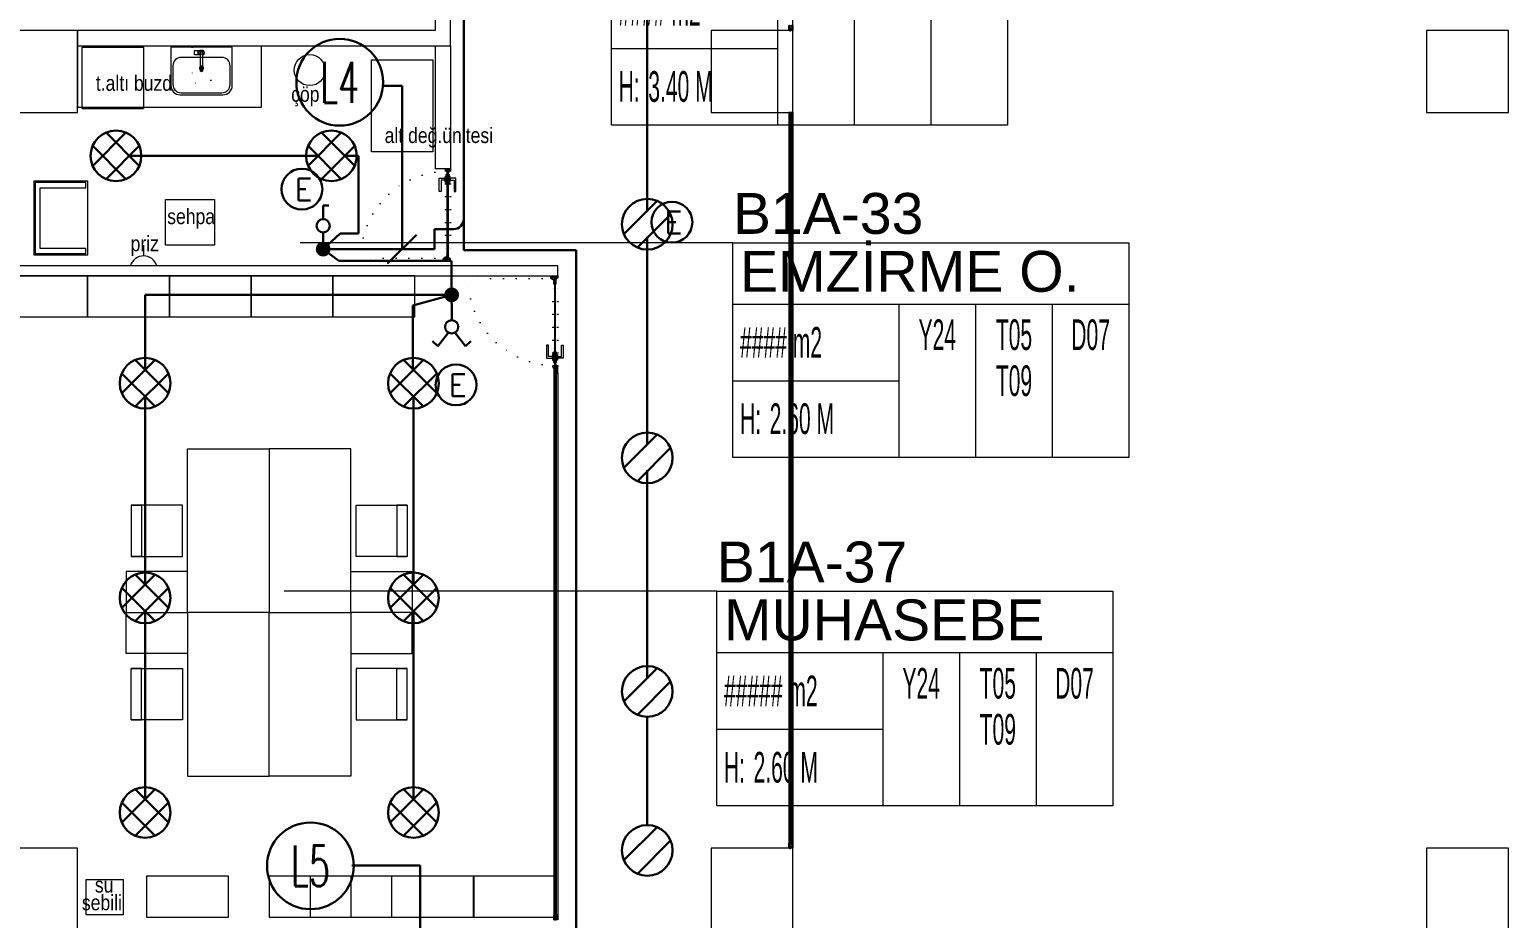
# Model space of a CAD drawing. Header units: metres. Extents: x -13316 to 152404, y -3899 to 30226.
# Drawn here: x 85213 to 86660, y 1931 to 2801 of the extents above; entities that cross this region are included whole.
import ezdxf
from ezdxf.enums import TextEntityAlignment as Align

# ---------------------------------------------------------------- set-up
doc = ezdxf.new("R2010")
doc.units = ezdxf.units.M
doc.header["$LTSCALE"] = 100
doc.header["$MEASUREMENT"] = 0
doc.header["$PDMODE"] = 1
for name, pattern in [('DASHDOT', [1, 0.5, -0.25, 0, -0.25]), ('DOT2', [0.125, 0, -0.125]), ('DOT5', [0.75, 0, -0.75])]:
    doc.linetypes.add(name, pattern=pattern)
doc.layers.get('0').update_dxf_attribs({"color": 9, "lineweight": 9})
for name, color, linetype, lineweight in [('0 @ 1', 9, 'Continuous', 9), ('00', 9, 'Continuous', 9), ('01', 9, 'Continuous', 9), ('05', 9, 'Continuous', 9), ('06C', 9, 'Continuous', 9), ('06D', 9, 'Continuous', 9), ('07K', 9, 'Continuous', 9), ('10', 9, 'Continuous', 9), ('15', 9, 'Continuous', 9), ('20', 9, 'DOT2', 9), ('21_mahal200', 9, 'Continuous', 9), ('E-2x18W GÖMME PL COMPACT FLUORESAN ARMATÜR', 7, 'Continuous', 30), ('E-2x26W GÖMME PL COMPACT FLUORESAN ARMATÜR', 7, 'Continuous', 30), ('E-ACİL AYDINLATMA KİTİ', 7, 'Continuous', 30), ('E-ANAHTAR', 7, 'Continuous', 30), ('E-KABLO', 7, 'Continuous', 30), ('E-KOMÜTATÖR ANAHTAR', 7, 'Continuous', 30), ('E-LINYE', 7, 'Continuous', 30)]:
    doc.layers.add(name, color=color, linetype=linetype, lineweight=lineweight)
doc.styles.add('Arial', font='arial.ttf', dxfattribs={"height": 2.5})
doc.styles.add('E-YAZI', font='txttw.shx')
doc.styles.add('MuuM_TEXT-STANDART', font='ARIALN.TTF')
pattern_1 = [(225, (-604.72494, -2171.82614), (-0.0883883476, 0.0883883476), []), (135, (-604.72494, -2171.82614), (0.0883883476, 0.0883883476), [])]

# ---------------------------------------------------------------- blocks, each defined once
blk = doc.blocks.new('100_2x18W GÖMME PL COMPACT FLUORESAN ARMATÜR')
at = {"layer": 'E-2x18W GÖMME PL COMPACT FLUORESAN ARMATÜR', "color": 7}
for p, q in [((-1.426, -0.605), (0.605, 1.426)), ((-0.605, -1.426), (1.426, 0.605))]:
    blk.add_line(p, q, dxfattribs=at)
at = {"layer": 'E-2x18W GÖMME PL COMPACT FLUORESAN ARMATÜR', "color": 4}
blk.add_circle((0, 0), 1.549, dxfattribs=at)
blk = doc.blocks.new('100_2x26W GÖMME PL COMPACT FLUORESAN ARMATÜR')
at = {"layer": 'E-2x26W GÖMME PL COMPACT FLUORESAN ARMATÜR', "color": 7}
for p, q in [((-1.426, -0.605), (0.605, 1.426)), ((-0.605, 1.426), (1.426, -0.605)), ((-1.426, 0.605), (0.605, -1.426)), ((-0.605, -1.426), (1.426, 0.605))]:
    blk.add_line(p, q, dxfattribs=at)
at = {"layer": 'E-2x26W GÖMME PL COMPACT FLUORESAN ARMATÜR', "color": 4}
blk.add_circle((0, 0), 1.549, dxfattribs=at)
blk = doc.blocks.new('100_ACİL AYDINLATMA KİTİ')
at = {"layer": 'E-ACİL AYDINLATMA KİTİ', "color": 3}
blk.add_circle((0, 0), 1.251, dxfattribs=at)
at = {"layer": 'E-ACİL AYDINLATMA KİTİ', "color": 3, "style": 'E-YAZI'}
blk.add_text('E', height=1.34, dxfattribs=at).set_placement((-0.448, -0.694))
blk = doc.blocks.new('100_KOMÜTATÖR ANAHTAR')
at = {"layer": 'E-KOMÜTATÖR ANAHTAR', "color": 4}
for p, q in [((-1.7, 5.22), (-2.33, 4.62)), ((-0.37, 3.56), (-1.7, 5.22)), ((0.37, 3.56), (1.7, 5.22)), ((1.7, 5.22), (2.33, 4.62)), ((0, 2.05), (0, 0))]:
    blk.add_line(p, q, dxfattribs=at)
blk.add_circle((0, 2.86), 0.81, dxfattribs=at)
blk = doc.blocks.new('100_ANAHTAR')
at = {"layer": 'E-ANAHTAR', "color": 4}
for p, q in [((0, 5.35), (-0.71, 5.35)), ((0, 3.67), (0, 5.35)), ((0, 2.05), (0, 0))]:
    blk.add_line(p, q, dxfattribs=at)
blk.add_circle((0, 2.86), 0.81, dxfattribs=at)
blk = doc.blocks.new('p-kolon_80x80')
blk.add_lwpolyline([(-40, -40), (40, -40), (40, 40), (-40, 40)], close=True)
blk = doc.blocks.new('1.Bod.Ara.Sitatik Elk')
at = {"layer": '01'}
for p in [(900, -6190), (1600, -6190), (2300, -6190), (900, -6990), (1600, -6990), (2300, -6990)]:
    blk.add_blockref('p-kolon_80x80', p, dxfattribs=at)
blk = doc.blocks.new('0_roomno2')
blk.add_lwpolyline([(19.375, -10.5), (0, -10.5), (0, 0), (19.375, 0)], close=True)
for points in [[(0, -3), (19.375, -3)], [(8.125, -3), (8.125, -10.5)], [(11.875, -3), (11.875, -10.5)], [(15.625, -3), (15.625, -10.5)], [(0, -6.75), (8.125, -6.75)]]:
    blk.add_lwpolyline(points)
at = {"style": 'MuuM_TEXT-STANDART', "width": 0.6}
blk.add_text('H:', height=1.5, dxfattribs=at).set_placement((0.35, -8.608), align=Align.MIDDLE_LEFT)
at = {"style": 'Arial'}
blk.add_attdef('ODANO', (0, 1.17), '', height=2, dxfattribs=at)
blk.add_attdef('MEKANADI', text='', height=2, dxfattribs=at).set_placement((0.35, -3), align=Align.BOTTOM_LEFT)
at = {"style": 'MuuM_TEXT-STANDART', "width": 0.6}
for tag, p in [('M2', (0.35, -4.875)), ('TEMIZTAVANYUKSEKLIGI', (1.8, -8.608))]:
    blk.add_attdef(tag, text='', height=1.5, dxfattribs=at).set_placement(p, align=Align.MIDDLE_LEFT)
for tag, p in [('YER01', (10, -4.5)), ('TAVAN01', (13.75, -4.5)), ('DUVAR01', (17.5, -4.5)), ('YER02', (10, -6.75)), ('TAVAN02', (13.75, -6.75)), ('DUVAR02', (17.5, -6.75)), ('YER03', (10, -9)), ('TAVAN03', (13.75, -9)), ('DUVAR03', (17.5, -9))]:
    blk.add_attdef(tag, text='', height=1.5, dxfattribs=at).set_placement(p, align=Align.MIDDLE_CENTER)
blk = doc.blocks.new('p-sandalye-03')
for points in [[(-5, -25.1), (-5, 24.9), (-55, 24.9), (-55, -25.1), (-5, -25.1)], [(-55, 24.9), (-45, 24.9), (-45, -25.1), (-55, -25.1)]]:
    blk.add_lwpolyline(points)
blk.add_point((0, -0.1))
blk = doc.blocks.new('m-calisma unitesi 02')
at = {"ltscale": 0.5}
blk.add_lwpolyline([(-160, 140), (-160, 80), (-120, 80), (-120, 140)], close=True, dxfattribs=at)
blk.add_lwpolyline([(0, 80), (0, 0), (-160, 0), (-160, 80)], close=True)
at = {"linetype": 'DOT5'}
blk.add_lwpolyline([(-160, 80), (-160, 80)], dxfattribs=at)
at = {"rotation": 270}
blk.add_blockref('p-sandalye-03', (-80, 80), dxfattribs=at)
blk = doc.blocks.new('A$C6B6E2180')
for points in [[(-2.4, 0), (2.4, 0)], [(0, 2.7), (0, -2.7)]]:
    blk.add_lwpolyline(points)
for radius in [2, 1]:
    blk.add_circle((0, 0), radius)
blk = doc.blocks.new('p-batarya uno')
at = {"linetype": 'Continuous', "elevation": 5.3}
blk.add_lwpolyline([(1959.7, 13727.4), (1962.7, 13727.4), (1962.8, 13727.5), (1962.9, 13727.6), (1962.9, 13729.5), (1962.9, 13731.5), (1962.8, 13731.6), (1962.7, 13731.6), (1959.7, 13731.6), (1959.7, 13731.6), (1959.6, 13731.5), (1959.4, 13731.5), (1959.3, 13731.5), (1959.2, 13731.6), (1957.8, 13731.6), (1957.5, 13731.9), (1956.8, 13732.1), (1956.4, 13732.2), (1956.1, 13732.2), (1955.5, 13732.1), (1954.8, 13731.9), (1954.2, 13731.4), (1953.8, 13730.9), (1953.5, 13730.2), (1953.4, 13729.5), (1953.5, 13728.9), (1953.8, 13728.2), (1954.2, 13727.6), (1954.8, 13727.2), (1955, 13727.1), (1955, 13712.1), (1955.1, 13711.8), (1955.2, 13711.6), (1955.4, 13711.4), (1955.6, 13711.2), (1955.9, 13711.1), (1956.1, 13711), (1956.4, 13711.1), (1956.7, 13711.2), (1956.9, 13711.4), (1957.1, 13711.6), (1957.2, 13711.8), (1957.2, 13712.1), (1957.2, 13712.3), (1957.2, 13712.4), (1957.2, 13712.7), (1957.2, 13713), (1957.2, 13713.5), (1957.2, 13714.1), (1957.2, 13727.1), (1957.5, 13727.2), (1957.8, 13727.4), (1959.2, 13727.4), (1959.3, 13727.5), (1959.4, 13727.5), (1959.6, 13727.6), (1959.7, 13727.5), (1959.7, 13727.5)], close=True, dxfattribs=at)
at = {"linetype": 'Continuous'}
blk.add_lwpolyline([(1955, 13727.1), (1955, 13729.6), (1955.1, 13729.8), (1955.2, 13730.1), (1955.4, 13730.3), (1955.6, 13730.5), (1955.9, 13730.6), (1956.1, 13730.6), (1956.4, 13730.6), (1956.7, 13730.5), (1956.9, 13730.3), (1957.1, 13730.1), (1957.2, 13729.8), (1957.2, 13729.6), (1957.2, 13729.3), (1957.2, 13728.9), (1957.2, 13727.1)], dxfattribs=at)
at = {"linetype": 'Continuous', "elevation": 5.3}
for points in [[(1959.2, 13731.6), (1959.2, 13727.4)], [(1959.3, 13727.5), (1959.3, 13731.5)], [(1959.4, 13731.6), (1959.4, 13727.5)], [(1959.7, 13731.6), (1959.7, 13731.6), (1959.7, 13731.4), (1959.8, 13731.4), (1959.8, 13731.3), (1959.8, 13731), (1959.8, 13730.6), (1959.8, 13730.1), (1959.8, 13729.5), (1959.8, 13729.1), (1959.8, 13728.5), (1959.8, 13728.2), (1959.8, 13728.1), (1959.8, 13727.8), (1959.8, 13727.7), (1959.7, 13727.6), (1959.7, 13727.6), (1959.7, 13727.5), (1959.7, 13727.5)]]:
    blk.add_lwpolyline(points, dxfattribs=at)
at = {"linetype": 'Continuous'}
blk.add_arc((1956.1, 13729.5), 2.25, 299.2676, 240.7324, dxfattribs=at)
blk = doc.blocks.new('shift lavabo plan-60cm')
at = {"ltscale": 2}
for points in [[(0, 0), (60, 0), (60, -37.5, -0.414214), (51, -46.5), (9, -46.5, -0.414214), (0, -37.5)], [(10, -10), (50, -10, -0.414214), (58, -18), (58, -36.5, -0.414214), (50, -44.5), (10, -44.5, -0.414214), (2, -36.5), (2, -18, -0.414214)]]:
    blk.add_lwpolyline(points, format="xyb", close=True, dxfattribs=at)
at = {"layer": '20', "linetype": 'DOT2', "ltscale": 2}
blk.add_lwpolyline([(21, 0), (39, 0), (39, -32.2, -0.414214), (36, -35.2), (24, -35.2, -0.414214), (21, -32.2)], format="xyb", close=True, dxfattribs=at)
blk.add_blockref('p-batarya uno', (-1926.1, -13734.9))
at = {"ltscale": 2}
blk.add_blockref('A$C6B6E2180', (30, -20.5), dxfattribs=at)
blk = doc.blocks.new('p-bebek bakım masası')
at = {"layer": '05'}
blk.add_lwpolyline([(-36, -53), (-36, 0), (36, 0), (36, -53), (-36, -53)], dxfattribs=at)
at = {"layer": '05', "elevation": 0}
for points in [[(-34.5, -51), (-34.5, -1.3), (34.8, -1.3), (34.8, -51), (29.8, -51), (29.8, -6.3)], [(-29.5, -6.3), (-29.5, -51), (-34.5, -51)], [(29.8, -6.3), (-29.5, -6.3)]]:
    blk.add_lwpolyline(points, dxfattribs=at)
blk = doc.blocks.new('g-kapı kolu-p')
for points in [[(-5, 0.5), (5, 0.5), (5, 1.5), (-5, 1.5)], [(-2.7, 1.5), (2.7, 1.5), (2.7, 2.4), (-2.7, 2.4)], [(-5, -1.5), (5, -1.5), (5, -0.5), (-5, -0.5)], [(-2.7, -1.5), (2.7, -1.5), (2.7, -2.4), (-2.7, -2.4)]]:
    blk.add_lwpolyline(points, close=True)
for points in [[(11.8, 8.2), (-1, 8.2), (-1, 2.4), (0.9, 2.4), (0.9, 6.3), (11.8, 6.3), (11.8, 8.2)], [(11.8, -8.2), (-1, -8.2), (-1, -2.4), (0.9, -2.4), (0.9, -6.3), (11.8, -6.3), (11.8, -8.2)]]:
    blk.add_lwpolyline(points)
blk = doc.blocks.new('k-cambölme-kapı-p')
at = {"layer": '10'}
h = blk.add_hatch(dxfattribs=at)
h.set_pattern_fill('NET', color=256, angle=135, style=0)
h.set_pattern_definition([(135, (3753.7029, 560.85184), (-0.0883883476, -0.0883883476), []), (225, (3753.7029, 560.85184), (0.0883883476, -0.0883883476), [])])
h.paths.add_polyline_path([(2.1, -0.1), (2.1, 0), (2.1, 0), (2, 0.1), (2, 0.1), (2, 0.1), (2, 0.1), (2, -0.3), (1.9, -0.3), (1.9, -0.4), (1.9, -0.5), (1.7, -0.5), (1.8, -0.3), (1.7, -0.3), (1.5, -0.5), (1.4, -0.5), (1.6, -0.3), (1.6, -0.3), (1.5, -0.3), (1.3, -0.4), (1.3, -0.4), (1.3, -0.5), (1.3, -0.5), (1.3, -0.6), (1.3, -0.3), (1.3, -0.3), (1.2, -0.3), (1.2, -0.5), (1.2, -0.6), (1.2, -0.6), (1.3, -0.6), (3.5, -0.6), (3.5, -0.6), (3.4, -0.4), (3.4, -0.3), (3.4, -0.2), (3.4, -0.2), (3.4, -0.2), (2.7, -0.2), (2.7, -0.2), (2.9, -0.2, -1), (2.9, -0.2)])
h.paths.add_polyline_path([(2, -0.2), (2.1, -0.2), (2.1, -0.2), (2.1, -0.2), (2.1, -0.3), (2.9, -0.3), (2.9, -0.3), (2.6, -0.3), (2.5, -0.3), (2.5, -0.3), (2.5, -0.3), (2.5, -0.3), (2.5, -0.3), (2.4, -0.3), (2.4, -0.3), (2.1, -0.3), (2, -0.1), (2, -0.1), (2, -0.1)], flags=16)
h.paths.add_polyline_path([(2.4, -0.3), (2.5, -0.5), (2.1, -0.5), (2.1, -0.3)], flags=16)
h.paths.add_polyline_path([(2.6, -0.3), (2.9, -0.3), (2.9, -0.3), (3.3, -0.3, 0.166992), (3.3, -0.5), (2.7, -0.5), (2.6, -0.4)], flags=16)
h.paths.add_polyline_path([(3, -0.2), (3, -0.2), (3.3, -0.2, 0.10606), (3.3, -0.3), (3, -0.3)], flags=16)
h = blk.add_hatch(dxfattribs=at)
h.set_pattern_fill('NET', color=256, angle=135, style=0)
h.set_pattern_definition([(45, (474.94443, 2280.71206), (0.0883883476, -0.0883883476), []), (315, (474.94443, 2280.71206), (-0.0883883476, -0.0883883476), [])])
h.paths.add_polyline_path([(87.3, -0.2), (87.3, -0.2), (87.1, -0.2, 1), (87.1, -0.2), (87.9, -0.2), (87.9, 0), (87.9, 0), (88, 0.1), (88, 0.1), (88, 0.1), (88, -0.3), (88.1, -0.3), (88.1, -0.4), (88.1, -0.5), (88.3, -0.5), (88.2, -0.3), (88.3, -0.3), (88.5, -0.5), (88.6, -0.5), (88.4, -0.3), (88.4, -0.3), (88.5, -0.3), (88.7, -0.4), (88.7, -0.4), (88.7, -0.5), (88.7, -0.5), (88.7, -0.6), (88.7, -0.3), (88.7, -0.3), (88.8, -0.3), (88.8, -0.5), (88.8, -0.6), (88.8, -0.6), (88.7, -0.6), (86.5, -0.6), (86.5, -0.6), (86.6, -0.4), (86.6, -0.3), (86.6, -0.2), (86.6, -0.2), (86.6, -0.2)])
h.paths.add_polyline_path([(87.3, -0.5), (87.4, -0.4), (87.4, -0.3), (87.1, -0.3), (87.1, -0.3), (87, -0.3), (87, -0.3), (87, -0.2), (87, -0.2), (86.7, -0.2, -0.292264), (86.7, -0.5)], flags=16)
h.paths.add_polyline_path([(87.5, -0.5), (87.6, -0.5), (87.5, -0.4)], flags=16)
h.paths.add_polyline_path([(87.6, -0.4), (87.7, -0.5), (87.9, -0.5), (87.9, -0.3), (87.6, -0.3)], flags=16)
h.paths.add_polyline_path([(87.6, -0.5), (87.7, -0.6), (87.7, -0.5)], flags=16)
for points in [[(2, -0.3), (2, 2.1), (2.1, 2.1), (2.1, 2.3, 0.414214), (1.9, 2.4), (0.1, 2.4, 0.414214), (0, 2.4), (0, -2.4, 0.414214), (0.1, -2.4), (2.1, -2.4), (2.1, -2.3), (2.1, -2.2), (2.1, -2.2), (2.1, -2.2), (2.1, -2.2), (2.1, -2.2), (2.1, -0.9)], [(88, -0.3), (88, 2.1), (87.9, 2.1), (87.9, 2.3, -0.414214), (88.1, 2.4), (89.9, 2.4, -0.414214), (90, 2.4), (90, -2.4, -0.414214), (89.9, -2.4), (87.9, -2.4), (87.9, -2.3), (87.9, -2.2), (87.9, -2.2), (87.9, -2.2), (87.9, -2.2), (87.9, -2.2), (87.9, -0.9)], [(1.5, -0.3), (1.3, -0.4), (1.3, -0.4), (1.3, -0.5), (1.3, -0.5), (1.3, -0.6), (1.3, -0.3), (1.3, -0.3), (1.2, -0.3), (1.2, -0.5), (1.2, -0.6), (1.2, -0.6), (1.3, -0.6), (3.5, -0.6), (3.5, -0.6), (3.4, -0.4), (3.4, -0.3), (3.4, -0.2), (3.4, -0.2), (3.4, -0.2), (2.7, -0.2), (2.7, -0.2), (2.9, -0.2, -1), (2.9, -0.2, -1)], [(88.5, -0.3), (88.7, -0.4), (88.7, -0.4), (88.7, -0.5), (88.7, -0.5), (88.7, -0.6), (88.7, -0.3), (88.7, -0.3), (88.8, -0.3), (88.8, -0.5), (88.8, -0.6), (88.8, -0.6), (88.7, -0.6), (86.5, -0.6), (86.5, -0.6), (86.6, -0.4), (86.6, -0.3), (86.6, -0.2), (86.6, -0.2), (86.6, -0.2), (87.3, -0.2), (87.3, -0.2), (87.1, -0.2, 1), (87.1, -0.2, 1)], [(86.7, -0.5), (87.3, -0.5), (87.4, -0.4), (87.4, -0.3), (87.1, -0.3), (87.1, -0.3), (87, -0.3), (87, -0.3), (87, -0.2), (87, -0.2), (86.7, -0.2, 1)]]:
    blk.add_lwpolyline(points, format="xyb", dxfattribs=at)
at = {"layer": '10', "linetype": 'DASHDOT', "ltscale": 0.05}
for points in [[(3.2, 3.6), (0.2, 3.6)], [(1.7, 2.1), (1.7, 4.9)], [(6.1, 1.4), (6.1, -0.5)]]:
    blk.add_lwpolyline(points, dxfattribs=at)
at = {"layer": '10'}
for points in [[(1.8, 2.3), (0.2, 2.3), (0.2, 2), (0.4, 2), (0.4, 1.9), (0.2, 1.9), (0.2, 1.2), (0.4, 1.2), (0.4, -0.4), (0.2, -0.4), (0.2, -1.2), (0.4, -1.2), (0.4, -1.4), (0.2, -1.4), (0.2, -2.2), (1.8, -2.2), (1.8, -1.7), (1.6, -1.7), (1.6, -1.6), (1.8, -1.6), (1.8, -1.4), (1.6, -1.4), (1.6, -1.2), (1.7, -1.2), (1.7, -0.8), (1.1, -0.8), (1.1, -0.1), (1.5, -0.1), (1.5, 1.9), (1.6, 2), (1.8, 2), (1.8, 2.3)], [(0.7, 3.6), (0.7, 2.4)], [(0.7, 2.3), (0.7, -0.2), (1.1, -0.2)], [(1.1, 2.4), (1.1, 2.9)], [(1.1, -0.1), (1.1, 2.3)], [(1.5, 1.9), (1.1, 1.9)], [(1.2, 1.9), (1.2, -0.1)], [(2.9, -0.2), (2.1, -0.1), (2.1, 0), (2.1, 0), (2, 0.1), (2, 0.1), (2, 0.1), (2, 0.1)], [(3.8, 0.9), (2.6, 3.2)], [(4.1, 1.3), (2.7, 4)], [(8.1, 0.9), (8.1, 1.3), (4.1, 1.3)], [(5.3, 0.9), (5.3, -0.2)], [(5.5, 1.3), (5.8, 1), (5.8, 0.9)], [(5.6, 0.9), (5.6, -0.2)], [(6.8, 1.3), (6.5, 1), (6.5, 0.9)], [(6.7, 0.9), (6.7, -0.2)], [(7, 0.9), (7, -0.2)], [(87.1, -0.2), (87.9, -0.2), (87.9, 0), (87.9, 0), (88, 0.1), (88, 0.1), (88, 0.1)], [(88.2, 2.3), (89.8, 2.3), (89.8, 2), (89.6, 2), (89.6, 1.9), (89.8, 1.9), (89.8, 1.2), (89.6, 1.2), (89.6, -0.4), (89.8, -0.4), (89.8, -1.2), (89.6, -1.2), (89.6, -1.4), (89.8, -1.4), (89.8, -2.2), (88.2, -2.2), (88.2, -1.7), (88.4, -1.7), (88.4, -1.6), (88.2, -1.6), (88.2, -1.4), (88.4, -1.4), (88.4, -1.2), (88.3, -1.2), (88.3, -0.8), (88.9, -0.8), (88.9, -0.1), (88.5, -0.1), (88.5, 1.9), (88.4, 2), (88.2, 2), (88.2, 2.3)], [(2.1, -0.9), (3.6, -0.9), (3.6, -0.6), (1.2, -0.6), (1.2, -0.3), (2, -0.3)], [(1.6, -0.3), (1.6, -0.3), (1.4, -0.5), (1.5, -0.5), (1.7, -0.3)], [(1.8, -0.3), (1.7, -0.5), (1.9, -0.5), (1.9, -0.4), (1.9, -0.3)], [(3.3, -0.5), (2.7, -0.5), (2.6, -0.4), (2.6, -0.3), (2.9, -0.3), (2.9, -0.3)], [(3.3, -0.3), (3.3, -0.3), (2.9, -0.3)], [(3, -0.3), (3, -0.2), (3, -0.2), (3.3, -0.2)], [(3, -0.3), (3.3, -0.3), (3.3, -0.3)], [(4.1, -0.2), (4.1, -0.5), (8.1, -0.5)], [(8.1, -0.5), (8.1, -0.2)], [(87.9, -0.9), (86.4, -0.9), (86.4, -0.6), (88.8, -0.6), (88.8, -0.3), (88, -0.3)], [(87.6, -0.5), (87.5, -0.4), (87.5, -0.5), (87.6, -0.5)], [(88.2, -0.3), (88.3, -0.5), (88.1, -0.5), (88.1, -0.4), (88.1, -0.3)], [(88.4, -0.3), (88.4, -0.3), (88.6, -0.5), (88.5, -0.5), (88.3, -0.3)]]:
    blk.add_lwpolyline(points, dxfattribs=at)
for points in [[(2, -0.1), (2, -0.1), (2, -0.2), (2.1, -0.2), (2.1, -0.2), (2.1, -0.2), (2.1, -0.3), (2.9, -0.3), (2.9, -0.3), (2.6, -0.3), (2.5, -0.3), (2.5, -0.3), (2.5, -0.3), (2.5, -0.3), (2.5, -0.3), (2.4, -0.3), (2.4, -0.3), (2.1, -0.3), (2, -0.1)], [(2.1, -0.5), (2.1, -0.3), (2.4, -0.3), (2.5, -0.5), (2.5, -0.5)], [(87.9, -0.5), (87.9, -0.3), (87.6, -0.3), (87.6, -0.4), (87.7, -0.5)], [(87.6, -0.5), (87.7, -0.5), (87.7, -0.6)]]:
    blk.add_lwpolyline(points, close=True, dxfattribs=at)
blk.add_circle((1.7, 3.7), 1.02, dxfattribs=at)
for centre, start, end in [((3.6, -0.4), 148.8979, 173.1144), ((3.6, -0.4), 176.143, 214.0649), ((86.4, -0.4), 325.9351, 31.1021)]:
    blk.add_arc(centre, 0.322, start, end, dxfattribs=at)
at = {"layer": '15', "linetype": 'DOT2'}
blk.add_lwpolyline([(2.5, 0.4), (2.5, 85.4)], dxfattribs=at)
at = {"layer": '15'}
blk.add_lwpolyline([(2.6, 0.9), (87.4, 0.9), (87.5, 0.8), (87.5, -0.1), (87.4, -0.2), (2.6, -0.2), (2.6, -0.2), (2.5, -0.1), (2.5, 0.8), (2.6, 0.9)], dxfattribs=at)
at = {"layer": '15', "linetype": 'DOT2'}
blk.add_arc((2.5, 0.4), 85, 0, 90, dxfattribs=at)
at = {"layer": '20'}
for p, q in [((87.9, 2.4), (2.1, 2.4)), ((87.9, 2.1), (2.1, 2.1)), ((87.9, -2.2), (2.1, -2.2)), ((87.9, -2.4), (2.1, -2.4))]:
    blk.add_line(p, q, dxfattribs=at)
at = {"layer": '06C', "xscale": -1}
blk.add_blockref('g-kapı kolu-p', (79.6, 0.4), dxfattribs=at)
blk = doc.blocks.new('p-strahle-alüminyumdoğramaprofili')
at = {"layer": '10'}
h = blk.add_hatch(dxfattribs=at)
h.set_pattern_fill('NET', color=256, angle=315, style=0)
h.set_pattern_definition(pattern_1)
h.paths.add_polyline_path([(-4.6, 2.6), (-4.7, 2.6), (-4.7, 2.8), (-4.7, 2.8), (-4.7, 2.8), (-4.7, 2.9), (-5, 2.9), (-5, 2.8), (-4.9, 2.8), (-5, 2.6), (-5.1, 2.7), (-5.2, 2.3), (-5.1, 2.3), (-5.1, 2.3), (-5, 2.5, 0.2599), (-4.9, 2.3), (-4.7, 2.3, 0.382682)])
h.paths.add_polyline_path([(-4.9, 2.5), (-4.7, 2.5, -2.16717)], flags=16)
h = blk.add_hatch(dxfattribs=at)
h.set_pattern_fill('NET', color=256, angle=315, style=0)
h.set_pattern_definition(pattern_1)
h.paths.add_polyline_path([(-4.6, 0.9), (-4.7, 0.9), (-4.7, 0.8), (-4.7, 0.7), (-4.7, 0.7), (-4.7, 0.6), (-5, 0.6), (-5, 0.7), (-4.9, 0.7), (-5, 0.9), (-5.1, 0.9), (-5.2, 1.2), (-5.1, 1.2), (-5.1, 1.2), (-5, 1, -0.2599), (-4.9, 1.2), (-4.7, 1.2, -0.382682)])
h.paths.add_polyline_path([(-4.9, 1), (-4.7, 1, 2.16717)], flags=16)
h = blk.add_hatch(dxfattribs=at)
h.set_pattern_fill('NET', color=256, angle=315, style=0)
h.set_pattern_definition([(225, (-608.45214, -2173.53612), (-0.0883883476, 0.0883883476), []), (135, (-608.45214, -2173.53612), (0.0883883476, 0.0883883476), [])])
h.paths.add_polyline_path([(-3.5, 2.3), (-3.5, 2.6), (-4.5, 2.6), (-4.5, 2.3)])
h = blk.add_hatch(dxfattribs=at)
h.set_pattern_fill('NET', color=256, angle=315, style=0)
h.set_pattern_definition([(225, (-608.45214, -2180.04526), (-0.0883883476, 0.0883883476), []), (135, (-608.45214, -2180.04526), (0.0883883476, 0.0883883476), [])])
h.paths.add_polyline_path([(-3.5, 0.9), (-3.5, 1.2), (-4.5, 1.2), (-4.5, 0.9)])
h = blk.add_hatch(dxfattribs=at)
h.set_pattern_fill('NET', color=256, angle=315, style=0)
h.set_pattern_definition([(225, (-629.50454, -2177.58922), (-0.0883883476, 0.0883883476), []), (135, (-629.50454, -2177.58922), (0.0883883476, 0.0883883476), [])])
h.paths.add_polyline_path([(0, 0.7), (0, 1.7), (-0.2, 1.7), (-0.2, 0.7)])
for points in [[(-5.1, 2.7), (-5.2, 2.3)], [(-5.1, 0.9), (-5.2, 1.2)], [(-4.9, 3.6), (-4.9, 3.2), (-4.6, 3.2), (-4.6, 2.9), (-4.5, 2.9), (-4.6, 2.6), (-4.7, 2.6), (-4.7, 2.8), (-4.7, 2.8), (-4.7, 2.8), (-4.7, 3), (-5, 3), (-5, 2.8), (-4.9, 2.8), (-5, 2.6), (-5.1, 2.7), (-5.1, 3.8), (-0.1, 3.8)], [(-5, 2.5), (-5.1, 2.3), (-5.1, 2.3)], [(-5, 1), (-5.1, 1.2), (-5.1, 1.2)], [(-4.7, 2.9), (-5, 2.9)], [(-4.7, 0.6), (-5, 0.6)], [(-2.8, 0.2), (-2.7, 0.2), (-2.7, 0), (-4.9, 0), (-4.9, 0.2), (-4.6, 0.2), (-4.6, 0.7), (-2.7, 0.7)], [(-4.5, 2.9), (-4.5, 2.9), (-4.5, 2.3)], [(-4.5, 0.9), (-4.5, 0.9), (-4.5, 1.3)], [(-3.5, 2.3), (-3.5, 2.6)], [(-3.5, 1.3), (-3.5, 0.9)], [(-2.1, 0.9), (-2.1, 2.6)], [(-0.2, 0.7), (0, 0.7), (0, 1.7)], [(-0.2, 1.7), (0, 1.7)]]:
    blk.add_lwpolyline(points, dxfattribs=at)
for points in [[(-0.2, 2.7), (-0.2, 2.2), (0, 2.2), (0, 2.1), (-0.2, 2.1), (-0.2, 0.4), (0, 0.4), (0, 0), (-0.1, 0), (-0.1, -0.2), (-5.1, -0.2), (-5.1, 0.9), (-5, 0.9), (-4.9, 0.7), (-5, 0.7), (-5, 0.3), (-4.7, 0.3), (-4.7, 0.9), (-4.6, 0.9), (-4.5, 0.9), (-1.3, 0.9), (-1.2, 1.2), (-0.9, 1.2), (-0.9, 0.6), (-0.6, 0.6), (-0.6, 2.7)], [(-2, 0.8), (-1.4, 0.8), (-1.4, 0.1), (-1.3, 0), (-1.3, 0), (-2.1, 0), (-2.1, 0.1), (-2, 0.2)]]:
    blk.add_lwpolyline(points, close=True, dxfattribs=at)
for points in [[(-0.6, 3.3), (-0.6, 3.6), (-4.9, 3.6), (-4.9, 3.6, 0.561743), (-5, 3.7, 0.595966), (-4.9, 3.6, -2.204878)], [(-4.7, 2.5), (-4.9, 2.5, 1)], [(-4.7, 1), (-4.9, 1, -1)], [(-4.6, 2.9), (-4.5, 3.4, -0.833203), (-4.2, 3.4, -0.447088)], [(-4.5, 2.6), (-1.2, 2.6, -0.414214), (-0.9, 2.2), (-0.9, 1.2)], [(-4.2, 3.4), (-4.2, 3, 0.414214), (-4.1, 2.9), (-0.8, 2.9), (-0.8, 3.6)], [(-2.7, 0.7), (-2.7, 0.3), (-2.8, 0.3, 1), (-2.8, 0.2, -1)], [(-0.1, 3.8), (-0.1, 3.6), (-0.5, 3.6), (-0.5, 3.1, -1), (-0.7, 3.1)], [(-0.7, 3.1, -0.305404), (-0.6, 3.3, -5.773092)]]:
    blk.add_lwpolyline(points, format="xyb", dxfattribs=at)
for centre, radius, start, end in [((-4.7, 2.5), 0.253, 168.6676, 234.1258), ((-4.7, 1.1), 0.253, 125.8742, 191.3324), ((-4.8, 2.4), 0.125, 139.5402, 40.4598), ((-4.8, 1.1), 0.125, 319.5402, 220.4598), ((-4.8, 2.5), 0.273, 305.9738, 36.4289), ((-4.8, 1), 0.273, 323.5711, 54.0262)]:
    blk.add_arc(centre, radius, start, end, dxfattribs=at)
blk = doc.blocks.new('*U737')
at = {"layer": '06D'}
for points in [[(5, 4), (535, 4)], [(5, 0), (535, 0)]]:
    blk.add_lwpolyline(points, dxfattribs=at)
at = {"layer": '15'}
for points in [[(2, 2.5), (538, 2.5)], [(538, 1.5), (2, 1.5)]]:
    blk.add_lwpolyline(points, dxfattribs=at)
at = {"layer": '0 @ 1', "linetype": 'Continuous', "xscale": -1}
blk.add_blockref('p-strahle-alüminyumdoğramaprofili', (-0.1, 0.2), dxfattribs=at)
at = {"layer": '0 @ 1', "linetype": 'Continuous'}
blk.add_blockref('p-strahle-alüminyumdoğramaprofili', (540.1, 0.2), dxfattribs=at)
blk = doc.blocks.new('gr-p-birim')
blk.add_lwpolyline([(-0.5, -0.5), (0.5, -0.5), (0.5, 0.5), (-0.5, 0.5)], close=True)
blk = doc.blocks.new('1.Bod.Ara.Mimari Elk')
for p, q in [((940, -6165), (940, -6225)), ((1120, -6225), (1120, -6165)), ((1287.78, -6178.5), (1287.78, -6268.5)), ((940, -6225), (1120, -6225)), ((944.59, -6226.26), (1004.59, -6226.26)), ((1004.75, -6359.79), (1004.75, -6370.45))]:
    blk.add_line(p, q)
for points in [[(944.59, -6166.26), (1004.59, -6166.26), (1004.59, -6226.26), (944.59, -6226.26)], [(1227.78, -6178.5), (1287.78, -6178.5), (1287.78, -6268.5), (1227.78, -6268.5)], [(1026.22, -6315.07), (1074.15, -6315.07), (1074.15, -6359.93), (1026.22, -6359.93)], [(948.53, -6980.61), (984.85, -6980.61), (984.85, -7015.06), (948.53, -7015.06)]]:
    blk.add_lwpolyline(points, close=True)
blk.add_circle((1167.23, -6188.66), 15.16)
blk.add_arc((1004.75, -6383.83), 13.39, 16.64493, 163.35507)
at = {"layer": '00'}
for p, q in [((1640, -6310), (1640, -5430)), ((1290, -6165), (1290, -6285.17)), ((1305, -6165), (1305, -6285.17)), ((1305, -6285.17), (1290, -6285.17))]:
    blk.add_line(p, q, dxfattribs=at)
for points in [[(1305, -6150), (1305, -6150), (1305, -6135), (1290, -6135), (1290, -6150), (940, -6150), (940, -6165), (1305, -6165), (1305, -6150), (1305, -6150)], [(860, -6230), (860, -6390), (1410, -6390), (1410, -6380), (870, -6380), (870, -6230)]]:
    blk.add_lwpolyline(points, close=True, dxfattribs=at)
at = {"layer": '06D'}
for points in [[(1636, -6235.11), (1636, -6945.02)], [(1640, -6230), (1640, -6950)], [(1640, -6235.11), (1640, -6670.1)]]:
    blk.add_lwpolyline(points, dxfattribs=at)
at = {"layer": '15'}
for points in [[(1637.5, -6945.23), (1637.5, -6232.11)], [(1638.5, -6232.11), (1638.5, -6945.23)]]:
    blk.add_lwpolyline(points, dxfattribs=at)
at = {"layer": '21_mahal200'}
for p, q in [((1581.25, -6357.5), (1158.09, -6357.5)), ((1565.48, -6698.58), (1142.32, -6698.58))]:
    blk.add_line(p, q, dxfattribs=at)
at = {"linetype": 'Continuous', "rotation": 270}
blk.add_blockref('*U737', (1406, -6480.01), dxfattribs=at)
at = {"layer": '0 @ 1', "linetype": 'Continuous', "rotation": 270}
for p in [(1636.24, -6150.11), (1636.24, -6950.11)]:
    blk.add_blockref('p-strahle-alüminyumdoğramaprofili', p, dxfattribs=at)
at = {"layer": '0 @ 1', "linetype": 'Continuous', "xscale": -1, "rotation": 270}
blk.add_blockref('p-strahle-alüminyumdoğramaprofili', (1636.24, -6230.03), dxfattribs=at)
at = {"layer": '05', "xscale": -1}
blk.add_blockref('shift lavabo plan-60cm', (1091.42, -6166.26), dxfattribs=at)
for name, p, rotation in [('p-bebek bakım masası', (897.26, -6333.24), 90), ('m-calisma unitesi 02', (1127.65, -6559.33), 270), ('m-calisma unitesi 02', (1127.65, -6879.33), 90)]:
    blk.add_blockref(name, p, dxfattribs=dict(at, rotation=rotation))
at = {"layer": '05', "xscale": 40, "yscale": 80, "rotation": 270}
for p in [(910, -6410), (990, -6410), (1070, -6410), (1150, -6410), (1230, -6410), (1047.73, -6997.44), (1167.73, -6997.44), (1207.73, -6997.44), (1287.39, -6997.44), (1367.91, -6997.44)]:
    blk.add_blockref('gr-p-birim', p, dxfattribs=at)
at = {"layer": '05'}
for p, rotation in [((1127.65, -6559.33), 90), ((1127.65, -6879.33), 270)]:
    blk.add_blockref('m-calisma unitesi 02', p, dxfattribs=dict(at, rotation=rotation))
at = {"layer": '07K', "rotation": 90.00000000000006}
blk.add_blockref('k-cambölme-kapı-p', (1302.56, -6375.09), dxfattribs=at)
at = {"layer": '07K', "xscale": -1, "rotation": 89.99999999999993}
blk.add_blockref('k-cambölme-kapı-p', (1407.56, -6390), dxfattribs=at)
at = {"layer": '21_mahal200'}
ref = blk.add_blockref('0_roomno2', (1462.5, -6032.5), dxfattribs=dict(at, xscale=20, yscale=20, zscale=20))
ref.add_attrib('ODANO', 'B1A-39', (1462.5, -6023.86), dxfattribs={"layer": '0', "height": 40, "style": 'Arial'})
ref.add_attrib('MEKANADI', 'Y.G.H.', dxfattribs={"layer": '0', "height": 40, "style": 'Arial'}).set_placement((1469.5, -6092.5), align=Align.BOTTOM_LEFT)
ref.add_attrib('M2', '#### m2', dxfattribs={"layer": '0', "height": 30, "style": 'MuuM_TEXT-STANDART', "width": 0.6}).set_placement((1469.5, -6130), align=Align.MIDDLE_LEFT)
ref.add_attrib('TEMIZTAVANYUKSEKLIGI', '3.40 M', dxfattribs={"layer": '0', "height": 30, "style": 'MuuM_TEXT-STANDART', "width": 0.6}).set_placement((1498.5, -6204.66), align=Align.MIDDLE_LEFT)
ref.add_attrib('YER01', 'Y14', dxfattribs={"layer": '0', "height": 30, "style": 'MuuM_TEXT-STANDART', "width": 0.6}).set_placement((1662.5, -6122.5), align=Align.MIDDLE_CENTER)
ref.add_attrib('TAVAN01', 'T09', dxfattribs={"layer": '0', "height": 30, "style": 'MuuM_TEXT-STANDART', "width": 0.6}).set_placement((1737.5, -6122.5), align=Align.MIDDLE_CENTER)
ref.add_attrib('DUVAR01', 'D07', dxfattribs={"layer": '0', "height": 30, "style": 'MuuM_TEXT-STANDART', "width": 0.6}).set_placement((1812.5, -6122.5), align=Align.MIDDLE_CENTER)
ref = blk.add_blockref('0_roomno2', (1581.25, -6357.5), dxfattribs=dict(at, xscale=20, yscale=20, zscale=20))
ref.add_attrib('ODANO', 'B1A-33', (1581.25, -6348.86), dxfattribs={"layer": '0', "height": 40, "style": 'Arial'})
ref.add_attrib('MEKANADI', 'EMZİRME O.', dxfattribs={"layer": '0', "height": 40, "style": 'Arial'}).set_placement((1588.25, -6417.5), align=Align.BOTTOM_LEFT)
ref.add_attrib('M2', '#### m2', dxfattribs={"layer": '0', "height": 30, "style": 'MuuM_TEXT-STANDART', "width": 0.6}).set_placement((1588.25, -6455), align=Align.MIDDLE_LEFT)
ref.add_attrib('TEMIZTAVANYUKSEKLIGI', '2.60 M', dxfattribs={"layer": '0', "height": 30, "style": 'MuuM_TEXT-STANDART', "width": 0.6}).set_placement((1617.25, -6529.66), align=Align.MIDDLE_LEFT)
ref.add_attrib('YER01', 'Y24', dxfattribs={"layer": '0', "height": 30, "style": 'MuuM_TEXT-STANDART', "width": 0.6}).set_placement((1781.25, -6447.5), align=Align.MIDDLE_CENTER)
ref.add_attrib('TAVAN01', 'T05', dxfattribs={"layer": '0', "height": 30, "style": 'MuuM_TEXT-STANDART', "width": 0.6}).set_placement((1856.25, -6447.5), align=Align.MIDDLE_CENTER)
ref.add_attrib('DUVAR01', 'D07', dxfattribs={"layer": '0', "height": 30, "style": 'MuuM_TEXT-STANDART', "width": 0.6}).set_placement((1931.25, -6447.5), align=Align.MIDDLE_CENTER)
ref.add_attrib('TAVAN02', 'T09', dxfattribs={"layer": '0', "height": 30, "style": 'MuuM_TEXT-STANDART', "width": 0.6}).set_placement((1856.25, -6492.5), align=Align.MIDDLE_CENTER)
ref = blk.add_blockref('0_roomno2', (1565.48, -6698.58), dxfattribs=dict(at, xscale=20, yscale=20, zscale=20))
ref.add_attrib('ODANO', 'B1A-37', (1565.48, -6689.93), dxfattribs={"layer": '0', "height": 40, "style": 'Arial'})
ref.add_attrib('MEKANADI', 'MUHASEBE', dxfattribs={"layer": '0', "height": 40, "style": 'Arial'}).set_placement((1572.48, -6758.58), align=Align.BOTTOM_LEFT)
ref.add_attrib('M2', '##### m2', dxfattribs={"layer": '0', "height": 30, "style": 'MuuM_TEXT-STANDART', "width": 0.6}).set_placement((1572.48, -6796.08), align=Align.MIDDLE_LEFT)
ref.add_attrib('TEMIZTAVANYUKSEKLIGI', '2.60 M', dxfattribs={"layer": '0', "height": 30, "style": 'MuuM_TEXT-STANDART', "width": 0.6}).set_placement((1601.48, -6870.73), align=Align.MIDDLE_LEFT)
ref.add_attrib('YER01', 'Y24', dxfattribs={"layer": '0', "height": 30, "style": 'MuuM_TEXT-STANDART', "width": 0.6}).set_placement((1765.48, -6788.58), align=Align.MIDDLE_CENTER)
ref.add_attrib('TAVAN01', 'T05', dxfattribs={"layer": '0', "height": 30, "style": 'MuuM_TEXT-STANDART', "width": 0.6}).set_placement((1840.48, -6788.58), align=Align.MIDDLE_CENTER)
ref.add_attrib('DUVAR01', 'D07', dxfattribs={"layer": '0', "height": 30, "style": 'MuuM_TEXT-STANDART', "width": 0.6}).set_placement((1915.48, -6788.58), align=Align.MIDDLE_CENTER)
ref.add_attrib('TAVAN02', 'T09', dxfattribs={"layer": '0', "height": 30, "style": 'MuuM_TEXT-STANDART', "width": 0.6}).set_placement((1840.48, -6833.58), align=Align.MIDDLE_CENTER)
at = {"style": 'MuuM_TEXT-STANDART'}
for s, p in [('t.altı buzd.', (958.05, -6208.88)), ('çöp', (1149.14, -6219.6)), ('alt değ.ünitesi', (1240.59, -6259.95)), ('sehpa', (1027.86, -6339.31)), ('priz', (992.03, -6365.86)), ('su', (957.11, -6993.28)), ('sebili', (944.41, -7010.66))]:
    blk.add_text(s, height=15, dxfattribs=at).set_placement(p)

msp = doc.modelspace()

# ---------------------------------------------------------------- linework, layer by layer
at = {"layer": 'E-KABLO', "color": 5}
for p, q in [((85637.89, 2846.91), (85637.89, 2615.77)), ((85637.89, 2629.03), (85637.89, 2585.18)), ((85637.89, 2585.18), (85748.11, 2585.18)), ((85748.11, 2585.18), (85748.11, 1909.06))]:
    msp.add_line(p, q, dxfattribs=at)
at = {"layer": 'E-KABLO', "color": 6}
for p, q in [((85817.5, 2622.94), (85817.5, 2826.7)), ((85310.14, 2677.5), (85495.85, 2677.5)), ((85520.87, 2677.5), (85534.91, 2677.5)), ((85534.91, 2677.5), (85534.91, 2601.55)), ((85609.2, 2586.2), (85609.2, 2605.77)), ((85609.2, 2605.77), (85627.89, 2605.77)), ((85516.93, 2601.55), (85500.44, 2586.2)), ((85534.91, 2601.55), (85516.93, 2601.55)), ((85817.5, 2394.39), (85817.5, 2598.16)), ((85500.44, 2586.2), (85609.2, 2586.2)), ((85500.44, 2586.2), (85515.9, 2574.73)), ((85515.9, 2574.73), (85626.01, 2574.73)), ((85626.01, 2574.73), (85626.01, 2533.03)), ((85326.25, 2467.39), (85326.25, 2541.5)), ((85326.25, 2541.5), (85626.01, 2541.5)), ((85626.15, 2541.5), (85588.3, 2530.96)), ((85588.3, 2530.96), (85588.3, 2467.28)), ((85326.25, 2257.39), (85326.25, 2443.73)), ((85588.75, 2442.61), (85588.75, 2257.3)), ((85817.5, 2165.84), (85817.5, 2369.91)), ((85326.25, 2047.39), (85326.25, 2233.34)), ((85588.75, 2232.61), (85588.75, 2046.76)), ((85817.5, 2128.67), (85817.5, 2022.19))]:
    msp.add_line(p, q, dxfattribs=at)
at = {"layer": 'E-KABLO', "color": 4, "linetype": 'Continuous', "const_width": 7.2}
for points in [[(85504.04, 2586.2, 1), (85496.84, 2586.2, 1)], [(85629.75, 2541.5, 1), (85622.55, 2541.5, 1)]]:
    msp.add_lwpolyline(points, format="xyb", close=True, dxfattribs=at)
at = {"layer": 'E-KABLO', "color": 6}
msp.add_arc((85627.89, 2615.77), 10, 270, 0, dxfattribs=at)
at = {"layer": 'E-LINYE', "color": 7, "linetype": 'Continuous'}
for p, q in [((85577.81, 2745.89), (85559.57, 2745.89)), ((85577.81, 2586.2), (85577.81, 2745.89)), ((85563.51, 2572.06), (85591.79, 2600.34)), ((85595.33, 1983.31), (85528.56, 1983.31)), ((85595.33, 1909.06), (85595.33, 1983.31))]:
    msp.add_line(p, q, dxfattribs=at)
for centre in [(85516.64, 2749.49), (85488.01, 1982.82)]:
    msp.add_circle(centre, 42.44, dxfattribs=at)

# ---------------------------------------------------------------- block references
for name in ['1.Bod.Ara.Mimari Elk', '1.Bod.Ara.Sitatik Elk']:
    msp.add_blockref(name, (84320, 8950))
at = {"layer": 'E-2x18W GÖMME PL COMPACT FLUORESAN ARMATÜR', "xscale": 16, "yscale": 16, "zscale": 16}
for p in [(85817.5, 2610.55), (85817.5, 2382), (85817.5, 2153.45), (85817.5, 1997.98)]:
    msp.add_blockref('100_2x18W GÖMME PL COMPACT FLUORESAN ARMATÜR', p, dxfattribs=at)
at = {"layer": 'E-2x26W GÖMME PL COMPACT FLUORESAN ARMATÜR', "xscale": 16, "yscale": 16, "zscale": 16}
for p in [(85297.75, 2677.5), (85508.47, 2677.5), (85326.25, 2455), (85588.75, 2455), (85326.25, 2245), (85588.75, 2245), (85326.25, 2035), (85588.75, 2035)]:
    msp.add_blockref('100_2x26W GÖMME PL COMPACT FLUORESAN ARMATÜR', p, dxfattribs=at)
at = {"layer": 'E-ACİL AYDINLATMA KİTİ', "xscale": 16, "yscale": 16, "zscale": 16}
for p in [(85479.67, 2644.9), (85841.59, 2612.56), (85630.45, 2453.41)]:
    msp.add_blockref('100_ACİL AYDINLATMA KİTİ', p, dxfattribs=at)
at = {"layer": 'E-ANAHTAR', "xscale": -8, "yscale": 8, "zscale": 8}
msp.add_blockref('100_ANAHTAR', (85500.44, 2586.2), dxfattribs=at)
at = {"layer": 'E-KOMÜTATÖR ANAHTAR', "xscale": 8, "yscale": 8, "zscale": 8, "rotation": 179.9999999840473}
msp.add_blockref('100_KOMÜTATÖR ANAHTAR', (85626.15, 2533.07), dxfattribs=at)

# ---------------------------------------------------------------- texts
at = {"layer": 'E-LINYE', "color": 3, "linetype": 'Continuous', "style": 'E-YAZI', "width": 0.6}
for s, p in [('L4', (85516.64, 2749.49)), ('L5', (85488.01, 1982.82))]:
    msp.add_text(s, height=40, dxfattribs=at).set_placement(p, align=Align.MIDDLE_CENTER)

doc.saveas('drawing.dxf')
